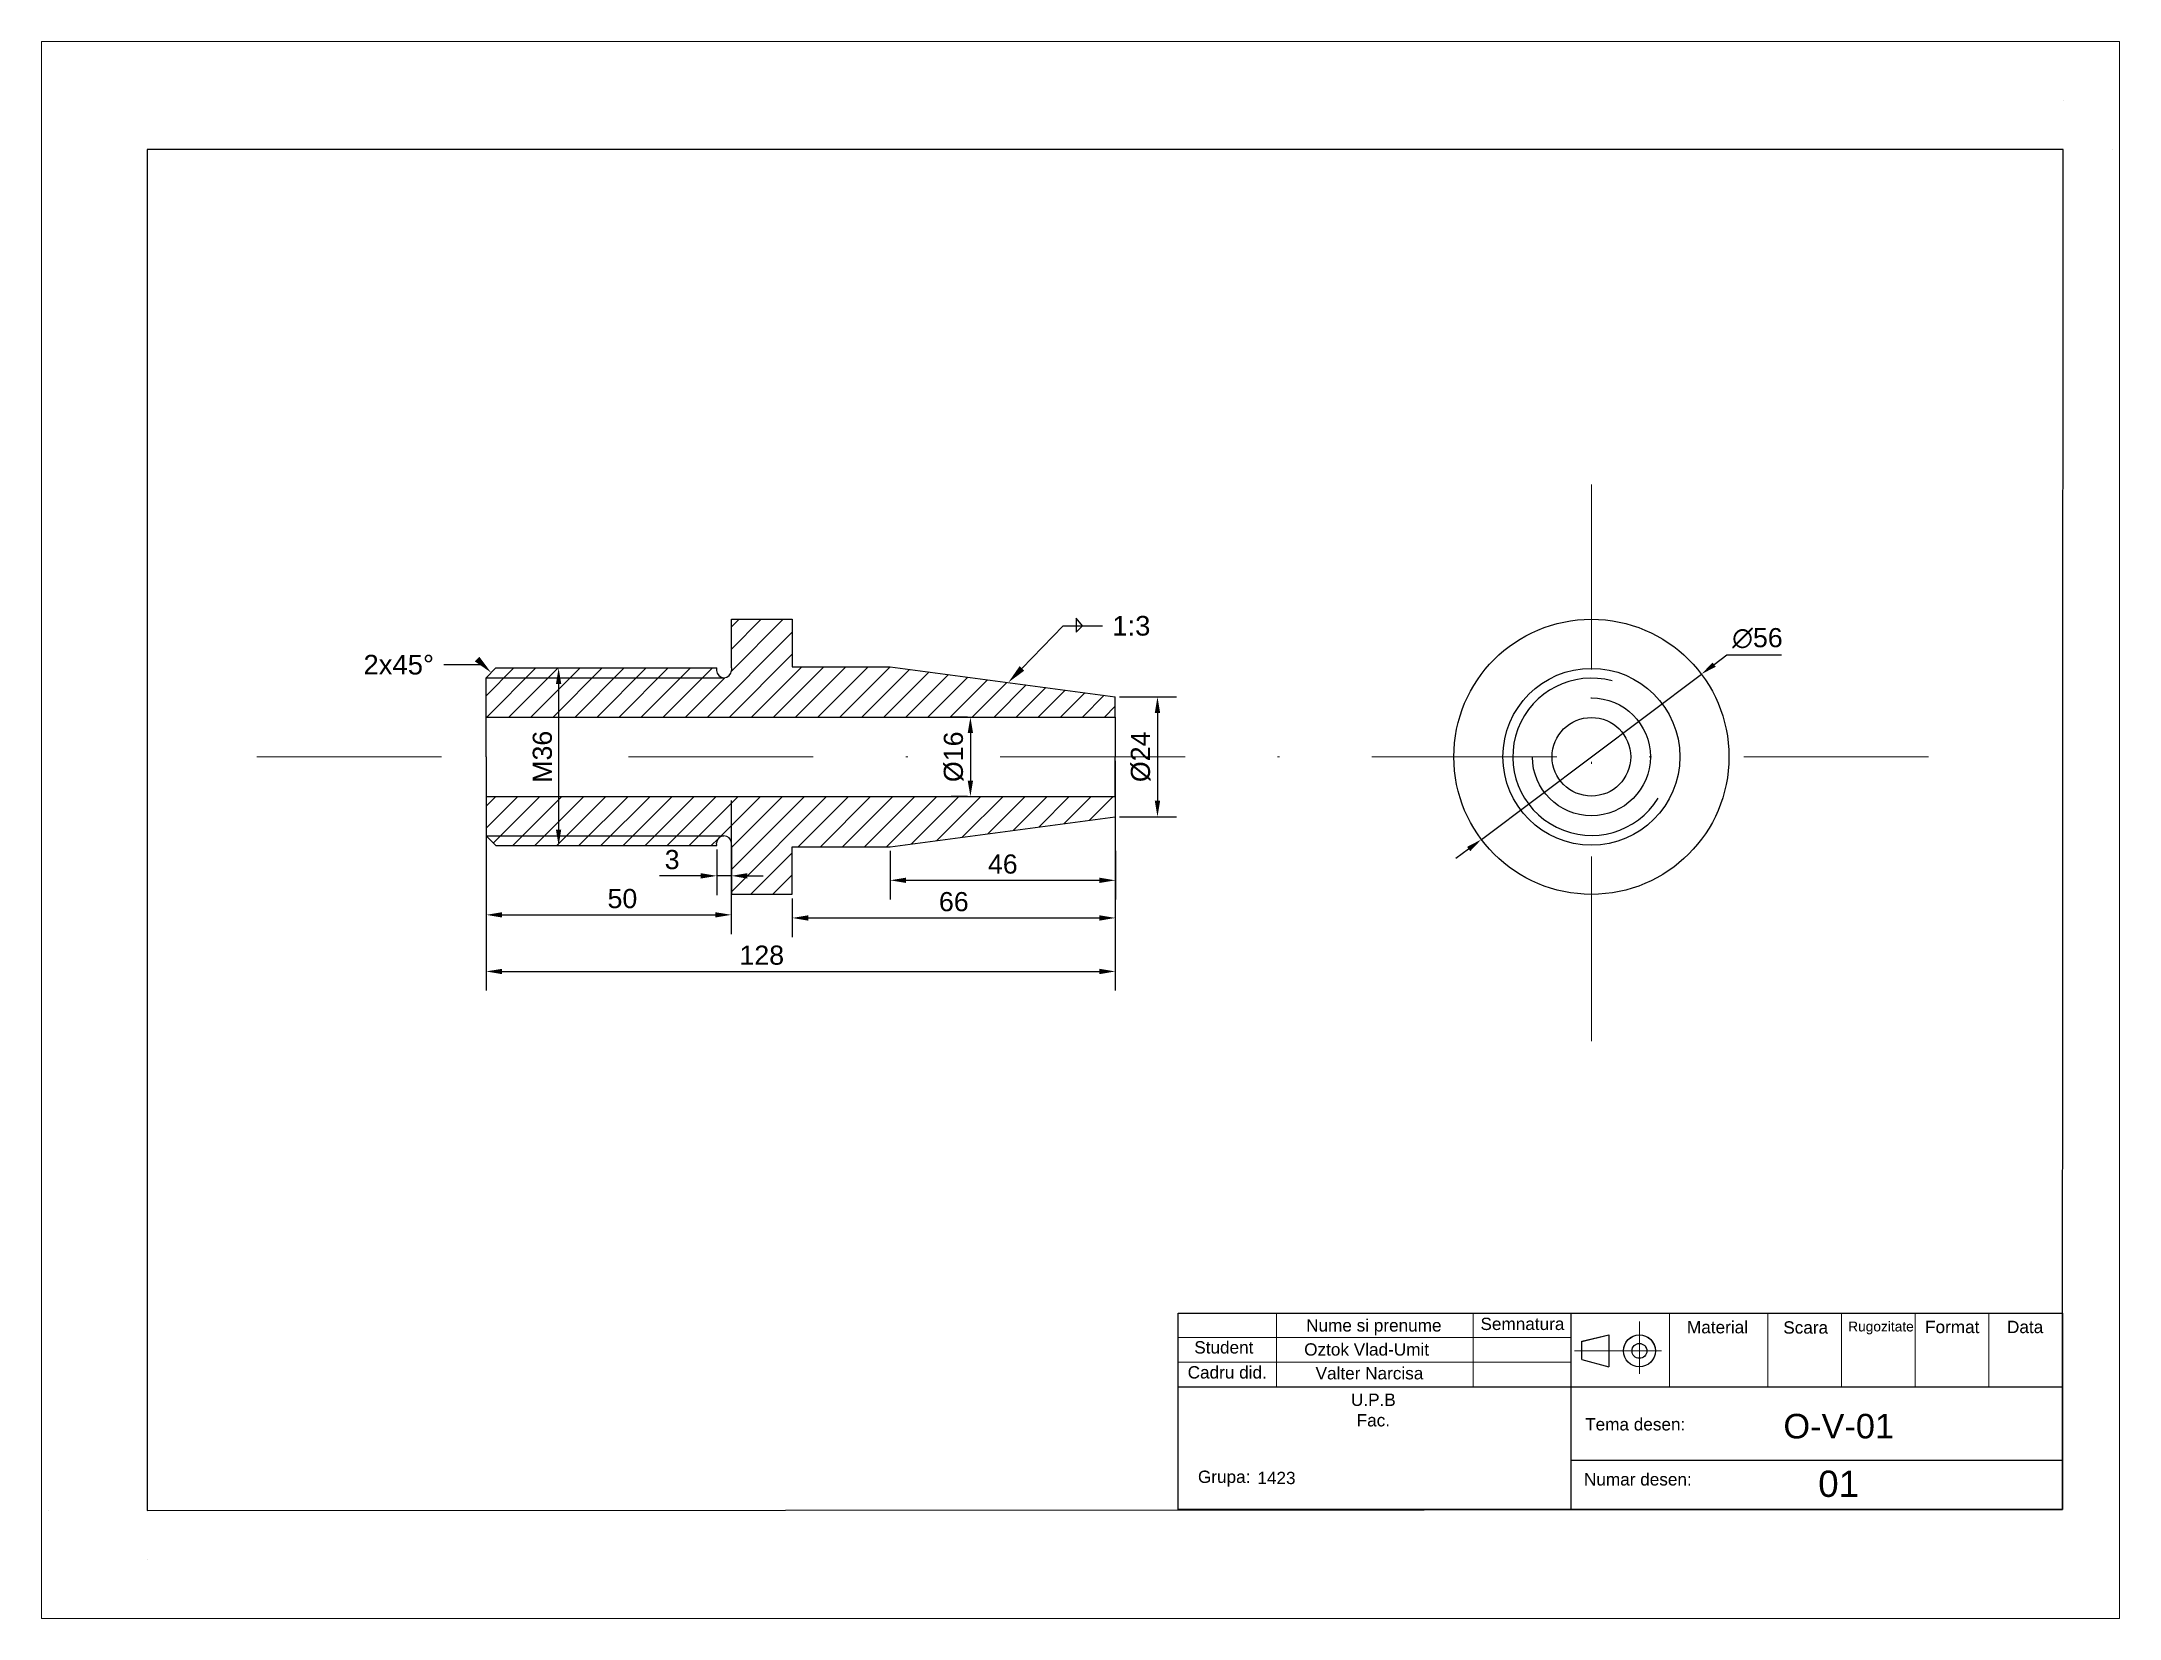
# Paper-space layout 'Layout1' of a CAD drawing. Header units: millimetres. Extents: x 26 to 231, y 20 to 176.
# The model-space entities are those that its viewports show. They can reach past a viewport. Long polylines and large blocks are cut down to what shows.
import ezdxf
from ezdxf import colors
from ezdxf.entities.mleader import LeaderData, LeaderLine
from ezdxf.math import Vec2, Vec3

# ---------------------------------------------------------------- set-up
doc = ezdxf.new("R2010")
doc.units = ezdxf.units.MM
doc.header["$LTSCALE"] = 0.7
for name, pattern in [('DASHDOT', [25.4, 12.7, -6.35, 0, -6.35]), ('DASHDOT2', [12.7, 6.35, -3.175, 0, -3.175]), ('DASHED', [19.05, 12.7, -6.35])]:
    doc.linetypes.add(name, pattern=pattern)
doc.layers.get('0').update_dxf_attribs({"color": 6, "lineweight": 5})
for name, color, linetype, lineweight in [('AXE', 1, 'DASHDOT', 5), ('Chenar', 250, 'Continuous', 30), ('cote', 250, 'DASHDOT', 15), ('hasuri', 250, 'Continuous', 15), ('indicator', 250, 'Continuous', 30), ('Muchii Acoperote', 250, 'DASHED', 30), ('Muchii Groase', 250, 'Continuous', 30)]:
    doc.layers.add(name, color=color, linetype=linetype, lineweight=lineweight)
doc.layers.add('muchii subtiri', color=250, linetype='Continuous')
doc.styles.get("Standard").update_dxf_attribs({"font": 'arial.ttf'})
doc.dimstyles.new('a3', dxfattribs={"dimscale": 1.3, "dimtxt": 3, "dimasz": 2.5, "dimexe": 3, "dimexo": 0.625, "dimgap": 1, "dimtad": 1, "dimtoh": 1, "dimdec": 0, "dimtxsty": 'Standard', "dimcen": 2.5, "dimadec": 0, "dimazin": 0, "dimtfac": 1, "dimtdec": 0, "dimtmove": 0, "dimatfit": 0, "dimfxl": 1, "dimarcsym": 0})

# ---------------------------------------------------------------- blocks, each defined once
blk = doc.blocks.new('*D21')
at = {"layer": 'cote', "color": 0, "linetype": 'Continuous', "lineweight": -2, "transparency": 16777216}
for p, q in [((101.74, 181.48), (107.66, 181.48)), ((103.76, 178.23), (103.76, 148.57)), ((101.74, 145.32), (107.66, 145.32))]:
    blk.add_line(p, q, dxfattribs=at)
at = {"layer": 'cote', "color": 0, "linetype": 'Continuous', "transparency": 16777216}
for points in [[(103.22, 178.23), (104.3, 178.23), (103.76, 181.48)], [(103.22, 148.57), (104.3, 148.57), (103.76, 145.32)]]:
    blk.add_solid(points, dxfattribs=at)
at = {"layer": 'Defpoints', "color": 0, "linetype": 'Continuous', "transparency": 16777216}
for p in [(100.93, 181.48), (100.93, 145.32), (103.76, 145.32)]:
    blk.add_point(p, dxfattribs=at)
at = {"layer": 'cote', "color": 0, "linetype": 'Continuous', "transparency": 16777216, "insert": (100.47, 163.4), "char_height": 3.9, "attachment_point": 5, "rotation": 90}
blk.add_mtext('M36', dxfattribs=at)
blk = doc.blocks.new('*D22')
at = {"layer": 'cote', "color": 0, "linetype": 'Continuous', "lineweight": -2, "transparency": 16777216}
for p, q in [((187.03, 171.48), (183.69, 171.48)), ((187.59, 168.23), (187.59, 158.57)), ((187.03, 155.32), (183.69, 155.32))]:
    blk.add_line(p, q, dxfattribs=at)
at = {"layer": 'cote', "color": 0, "linetype": 'Continuous', "transparency": 16777216}
for points in [[(187.04, 168.23), (188.13, 168.23), (187.59, 171.48)], [(187.04, 158.57), (188.13, 158.57), (187.59, 155.32)]]:
    blk.add_solid(points, dxfattribs=at)
at = {"layer": 'Defpoints', "color": 0, "linetype": 'Continuous', "transparency": 16777216}
for p in [(187.84, 171.48), (187.59, 155.32), (187.84, 155.32)]:
    blk.add_point(p, dxfattribs=at)
at = {"layer": 'cote', "color": 0, "linetype": 'Continuous', "transparency": 16777216, "insert": (184.19, 163.4), "char_height": 3.9, "attachment_point": 5, "rotation": 90}
blk.add_mtext('%%c16', dxfattribs=at)
blk = doc.blocks.new('*D23')
at = {"layer": 'cote', "color": 0, "linetype": 'Continuous', "lineweight": -2, "transparency": 16777216}
for p, q in [((217.91, 175.58), (229.57, 175.58)), ((225.67, 172.33), (225.67, 154.44)), ((217.91, 151.19), (229.57, 151.19))]:
    blk.add_line(p, q, dxfattribs=at)
at = {"layer": 'cote', "color": 0, "linetype": 'Continuous', "transparency": 16777216}
for points in [[(225.12, 172.33), (226.21, 172.33), (225.67, 175.58)], [(225.12, 154.44), (226.21, 154.44), (225.67, 151.19)]]:
    blk.add_solid(points, dxfattribs=at)
at = {"layer": 'Defpoints', "color": 0, "linetype": 'Continuous', "transparency": 16777216}
for p in [(217.09, 175.58), (217.09, 151.19), (225.67, 151.19)]:
    blk.add_point(p, dxfattribs=at)
at = {"layer": 'cote', "color": 0, "linetype": 'Continuous', "transparency": 16777216, "insert": (222.27, 163.39), "char_height": 3.9, "attachment_point": 5, "rotation": 90}
blk.add_mtext('%%c24', dxfattribs=at)
blk = doc.blocks.new('*D24')
at = {"layer": 'cote', "color": 0, "linetype": 'Continuous', "lineweight": -2, "transparency": 16777216}
for p, q in [((89, 154.5), (89, 127.33)), ((138.92, 154.5), (138.92, 127.33)), ((92.25, 131.23), (135.67, 131.23))]:
    blk.add_line(p, q, dxfattribs=at)
at = {"layer": 'cote', "color": 0, "linetype": 'Continuous', "transparency": 16777216}
for points in [[(92.25, 131.77), (92.25, 130.69), (89, 131.23)], [(135.67, 131.77), (135.67, 130.69), (138.92, 131.23)]]:
    blk.add_solid(points, dxfattribs=at)
at = {"layer": 'Defpoints', "color": 0, "linetype": 'Continuous', "transparency": 16777216}
for p in [(89, 155.32), (138.92, 155.32), (138.92, 131.23)]:
    blk.add_point(p, dxfattribs=at)
at = {"layer": 'cote', "color": 0, "linetype": 'Continuous', "transparency": 16777216, "insert": (116.75, 134.52), "char_height": 3.9, "attachment_point": 5}
blk.add_mtext('50', dxfattribs=at)
blk = doc.blocks.new('*D25')
at = {"layer": 'cote', "color": 0, "linetype": 'Continuous', "lineweight": -2, "transparency": 16777216}
for p, q in [((135.95, 144.51), (135.95, 135.27)), ((138.92, 144.51), (138.92, 135.27)), ((132.7, 139.17), (124.29, 139.17)), ((138.92, 139.17), (135.95, 139.17)), ((142.17, 139.17), (145.42, 139.17))]:
    blk.add_line(p, q, dxfattribs=at)
at = {"layer": 'cote', "color": 0, "linetype": 'Continuous', "transparency": 16777216}
for points in [[(132.7, 139.71), (132.7, 138.62), (135.95, 139.17)], [(142.17, 139.71), (142.17, 138.62), (138.92, 139.17)]]:
    blk.add_solid(points, dxfattribs=at)
at = {"layer": 'Defpoints', "color": 0, "linetype": 'Continuous', "transparency": 16777216}
for p in [(135.95, 145.32), (138.92, 145.32), (138.92, 139.17)]:
    blk.add_point(p, dxfattribs=at)
at = {"layer": 'cote', "color": 0, "linetype": 'Continuous', "transparency": 16777216, "insert": (126.87, 142.46), "char_height": 3.9, "attachment_point": 5}
blk.add_mtext('3', dxfattribs=at)
blk = doc.blocks.new('*D26')
at = {"layer": 'cote', "color": 0, "linetype": 'Continuous', "lineweight": -2, "transparency": 16777216}
for p, q in [((151.32, 134.59), (151.32, 126.7)), ((217.09, 134.59), (217.09, 126.7)), ((154.57, 130.6), (213.84, 130.6))]:
    blk.add_line(p, q, dxfattribs=at)
at = {"layer": 'cote', "color": 0, "linetype": 'Continuous', "transparency": 16777216}
for points in [[(154.57, 131.14), (154.57, 130.05), (151.32, 130.6)], [(213.84, 131.14), (213.84, 130.05), (217.09, 130.6)]]:
    blk.add_solid(points, dxfattribs=at)
at = {"layer": 'Defpoints', "color": 0, "linetype": 'Continuous', "transparency": 16777216}
for p in [(151.32, 135.41), (217.09, 135.41), (217.09, 130.6)]:
    blk.add_point(p, dxfattribs=at)
at = {"layer": 'cote', "color": 0, "linetype": 'Continuous', "transparency": 16777216, "insert": (184.21, 133.89), "char_height": 3.9, "attachment_point": 5}
blk.add_mtext('66', dxfattribs=at)
blk = doc.blocks.new('*D27')
at = {"layer": 'cote', "color": 0, "linetype": 'Continuous', "lineweight": -2, "transparency": 16777216}
for p, q in [((171.26, 144.27), (171.26, 134.36)), ((217.1, 144.27), (217.1, 134.36)), ((174.51, 138.26), (213.85, 138.26))]:
    blk.add_line(p, q, dxfattribs=at)
at = {"layer": 'cote', "color": 0, "linetype": 'Continuous', "transparency": 16777216}
for points in [[(174.51, 138.8), (174.51, 137.72), (171.26, 138.26)], [(213.85, 138.8), (213.85, 137.72), (217.1, 138.26)]]:
    blk.add_solid(points, dxfattribs=at)
at = {"layer": 'Defpoints', "color": 0, "linetype": 'Continuous', "transparency": 16777216}
for p in [(171.26, 145.08), (217.1, 145.08), (217.1, 138.26)]:
    blk.add_point(p, dxfattribs=at)
at = {"layer": 'cote', "color": 0, "linetype": 'Continuous', "transparency": 16777216, "insert": (194.18, 141.55), "char_height": 3.9, "attachment_point": 5}
blk.add_mtext('46', dxfattribs=at)
blk = doc.blocks.new('*D28')
at = {"layer": 'cote', "color": 0, "linetype": 'Continuous', "lineweight": -2, "transparency": 16777216}
for p, q in [((89, 162.59), (89, 115.81)), ((217.09, 162.59), (217.09, 115.81)), ((92.25, 119.71), (213.84, 119.71))]:
    blk.add_line(p, q, dxfattribs=at)
at = {"layer": 'cote', "color": 0, "linetype": 'Continuous', "transparency": 16777216}
for points in [[(92.25, 120.25), (92.25, 119.16), (89, 119.71)], [(213.84, 120.25), (213.84, 119.16), (217.09, 119.71)]]:
    blk.add_solid(points, dxfattribs=at)
at = {"layer": 'Defpoints', "color": 0, "linetype": 'Continuous', "transparency": 16777216}
for p in [(89, 163.4), (217.09, 163.4), (217.09, 119.71)]:
    blk.add_point(p, dxfattribs=at)
at = {"layer": 'cote', "color": 0, "linetype": 'Continuous', "transparency": 16777216, "insert": (145.12, 123), "char_height": 3.9, "attachment_point": 5}
blk.add_mtext('128', dxfattribs=at)
blk = doc.blocks.new('*D29')
at = {"layer": 'cote', "color": 0, "linetype": 'Continuous', "lineweight": -2, "transparency": 16777216}
for p, q in [((338.99, 182.17), (341.59, 184.12)), ((341.59, 184.12), (352.71, 184.12)), ((291.61, 146.58), (336.39, 180.21)), ((289.01, 144.63), (286.41, 142.68))]:
    blk.add_line(p, q, dxfattribs=at)
at = {"layer": 'cote', "color": 0, "linetype": 'Continuous', "transparency": 16777216}
for points in [[(338.66, 182.6), (339.31, 181.73), (336.39, 180.21)], [(288.69, 145.06), (289.34, 144.2), (291.61, 146.58)]]:
    blk.add_solid(points, dxfattribs=at)
at = {"layer": 'Defpoints', "color": 0, "linetype": 'Continuous', "transparency": 16777216}
for p in [(336.39, 180.21), (291.61, 146.58)]:
    blk.add_point(p, dxfattribs=at)
at = {"layer": 'cote', "color": 0, "linetype": 'Continuous', "transparency": 16777216, "insert": (347.8, 187.52), "char_height": 3.9, "attachment_point": 5}
blk.add_mtext('∅56', dxfattribs=at)

msp = doc.modelspace()

# ---------------------------------------------------------------- hatches: boundary and pattern name
at = {"layer": 'hasuri', "linetype": 'Continuous'}
h = msp.add_hatch(dxfattribs=at)
h.set_pattern_fill('ANSI31', color=256)
h.set_pattern_definition([(45, (-370.9127, -68.5694), (-2.245064, 2.245064), [])])
h.paths.add_polyline_path([(171.26, 181.72), (151.32, 181.72), (151.32, 191.39), (138.93, 191.39), (138.93, 181.48), (138.93, 180.98, -0.414214), (137.43, 179.48), (89, 179.48), (89, 171.48), (217.09, 171.48), (217.09, 175.61)])
h.paths.add_polyline_path([(135.93, 180.98), (135.93, 181.48), (91, 181.48), (89, 179.48), (137.43, 179.48, -0.414214)])
h.paths.add_polyline_path([(217.09, 155.32), (89, 155.32), (89, 147.32), (137.43, 147.32, -0.414214), (138.93, 145.82), (138.93, 145.32), (138.93, 135.41), (151.32, 135.41), (151.32, 145.08), (171.26, 145.08), (217.09, 151.19)])
h.paths.add_polyline_path([(137.43, 147.32), (89, 147.32), (91, 145.32), (135.95, 145.32), (135.93, 145.73, -0.431681)])

# ---------------------------------------------------------------- linework, layer by layer
at = {"layer": 'AXE'}
for p, q in [((314, 218.8), (314, 97.48)), ((42.31, 163.4), (383.71, 163.4))]:
    msp.add_line(p, q, dxfattribs=at)
at = {"layer": 'Chenar', "linetype": 'Continuous'}
for p, q in [((410, 297), (410, 297)), ((20, 287), (20, 10.01)), ((410, 287), (20, 287)), ((409.91, 10.18), (410, 287)), ((420, 287), (420, 287)), ((89, 163.4), (89, 179.48)), ((89, 163.4), (89, 147.32)), ((409.91, 50.18), (409.91, 10.18)), ((409.91, 49.83), (409.91, 10.18)), ((0, 10), (0, 10)), ((20, 10.01), (409.91, 10.18)), ((409.91, 10.18), (229.91, 10.18)), ((20, 0.01), (20, 0))]:
    msp.add_line(p, q, dxfattribs=at)
at = {"layer": 'indicator', "linetype": 'Continuous'}
for p, q in [((229.91, 10.19), (229.91, 50.19)), ((229.91, 50.19), (409.91, 50.19)), ((229.91, 10.19), (229.91, 50.19)), ((229.91, 50.19), (409.91, 50.19)), ((229.91, 10.18), (229.91, 50.18)), ((229.91, 50.18), (409.91, 50.18)), ((309.91, 10.19), (309.91, 50.19)), ((309.91, 10.19), (309.91, 50.19)), ((309.91, 10.18), (309.91, 50.18)), ((409.91, 50.19), (409.91, 10.19)), ((409.91, 50.19), (409.91, 10.19)), ((409.91, 50.18), (409.91, 10.18)), ((409.91, 50.18), (409.91, 10.18)), ((312.07, 44.42), (317.56, 45.72)), ((312.07, 40.73), (312.07, 44.42)), ((312.08, 44.44), (317.56, 45.73)), ((312.08, 44.44), (317.56, 45.73)), ((312.08, 40.75), (312.08, 44.44)), ((312.08, 40.75), (312.08, 44.44)), ((317.56, 45.73), (317.56, 39.25)), ((317.56, 45.73), (317.56, 39.25)), ((317.56, 45.72), (317.56, 39.24)), ((312.07, 40.73), (317.56, 39.24)), ((312.08, 40.75), (317.56, 39.25)), ((312.08, 40.75), (317.56, 39.25)), ((229.91, 35.19), (409.91, 35.19)), ((229.91, 35.19), (409.91, 35.19)), ((229.91, 35.18), (409.91, 35.18)), ((409.91, 20.19), (309.91, 20.19)), ((409.91, 20.19), (309.91, 20.19)), ((409.91, 20.18), (309.91, 20.18)), ((409.91, 10.19), (229.91, 10.19)), ((409.91, 10.19), (229.91, 10.19)), ((409.91, 10.18), (229.91, 10.18))]:
    msp.add_line(p, q, dxfattribs=at)
at = {"layer": 'indicator', "linetype": 'Continuous', "lineweight": 20}
for p, q in [((249.91, 35.19), (249.91, 50.19)), ((249.91, 35.19), (249.91, 50.19)), ((249.91, 35.18), (249.91, 50.18)), ((289.91, 35.19), (289.91, 50.19)), ((289.91, 35.19), (289.91, 50.19)), ((289.91, 35.18), (289.91, 50.18)), ((329.91, 35.19), (329.91, 50.19)), ((329.91, 35.19), (329.91, 50.19)), ((329.91, 35.18), (329.91, 50.18)), ((349.91, 35.19), (349.91, 50.19)), ((349.91, 35.19), (349.91, 50.19)), ((349.91, 35.18), (349.91, 50.18)), ((364.91, 35.19), (364.91, 50.19)), ((364.91, 35.19), (364.91, 50.19)), ((364.91, 35.18), (364.91, 50.18)), ((379.91, 35.19), (379.91, 50.19)), ((379.91, 35.19), (379.91, 50.19)), ((379.91, 35.18), (379.91, 50.18)), ((394.91, 35.19), (394.91, 50.19)), ((394.91, 35.19), (394.91, 50.19)), ((394.91, 35.18), (394.91, 50.18)), ((229.91, 45.19), (309.91, 45.19)), ((229.91, 45.19), (309.91, 45.19)), ((229.91, 45.18), (309.91, 45.18)), ((229.91, 40.19), (309.91, 40.19)), ((229.91, 40.19), (309.91, 40.19)), ((229.91, 40.18), (309.91, 40.18))]:
    msp.add_line(p, q, dxfattribs=at)
at = {"layer": 'indicator', "color": 1, "linetype": 'DASHDOT2', "lineweight": 5}
for p, q in [((323.78, 37.85), (323.78, 48.47)), ((323.78, 37.85), (323.78, 48.47)), ((323.78, 37.84), (323.78, 48.45)), ((310.54, 42.49), (328.27, 42.49)), ((310.54, 42.49), (328.27, 42.49)), ((310.54, 42.48), (328.27, 42.48))]:
    msp.add_line(p, q, dxfattribs=at)
at = {"layer": 'indicator', "linetype": 'Continuous'}
for centre, radius in [((323.78, 42.49), 3.24), ((323.78, 42.49), 3.24), ((323.78, 42.48), 3.24), ((323.78, 42.49), 1.51), ((323.78, 42.49), 1.51), ((323.78, 42.48), 1.51)]:
    msp.add_circle(centre, radius, dxfattribs=at)
at = {"layer": 'Muchii Acoperote'}
msp.add_circle((314, 163.4), 12, dxfattribs=at)
at = {"layer": 'Muchii Groase', "linetype": 'Continuous'}
for p, q in [((138.93, 181.48), (138.93, 191.39)), ((138.93, 191.39), (151.32, 191.39)), ((151.32, 191.39), (151.32, 181.72)), ((210.41, 190.03), (209.15, 191.62)), ((209.15, 191.62), (209.15, 188.77)), ((209.15, 188.77), (210.41, 190.03)), ((89, 179.48), (91, 181.48)), ((91, 181.48), (135.95, 181.48)), ((135.93, 181.48), (135.93, 180.98)), ((138.93, 181.48), (138.93, 180.98)), ((151.32, 181.72), (171.26, 181.72)), ((171.26, 181.72), (217.09, 175.61)), ((217.09, 171.48), (217.09, 175.61)), ((89, 171.48), (217.09, 171.48)), ((217.09, 171.48), (217.09, 163.4)), ((217.09, 155.32), (217.09, 163.4)), ((89, 155.32), (217.09, 155.32)), ((217.09, 155.32), (217.09, 151.19)), ((171.26, 145.08), (217.09, 151.19)), ((89, 147.32), (91, 145.32)), ((91, 145.32), (135.95, 145.32)), ((135.95, 145.32), (135.93, 145.82)), ((138.93, 145.32), (138.93, 145.82)), ((138.93, 145.32), (138.93, 135.41)), ((151.32, 135.41), (151.32, 145.08)), ((151.32, 145.08), (171.26, 145.08)), ((138.93, 135.41), (151.32, 135.41))]:
    msp.add_line(p, q, dxfattribs=at)
for radius in [28, 18, 8]:
    msp.add_circle((314, 163.4), radius, dxfattribs=at)
for centre, start, end in [((137.43, 180.98), 180, 0), ((137.43, 145.82), 0, 180)]:
    msp.add_arc(centre, 1.5, start, end, dxfattribs=at)
at = {"layer": 'muchii subtiri', "linetype": 'Continuous'}
for p, q in [((89, 179.48), (137.43, 179.48)), ((89, 147.32), (137.43, 147.32))]:
    msp.add_line(p, q, dxfattribs=at)
msp.add_arc((314, 163.4), 16, 74.7683, 328.2563, dxfattribs=at)

# ---------------------------------------------------------------- texts
at = {"layer": 'indicator', "linetype": 'Continuous'}
for s, width, gutter_width, insert, char_height, attachment_point in [('Nume si prenume', 34.4883, 12.5, (255.93, 48.94), 2.5, 1), ('Nume si prenume', 34.4883, 12.5, (255.93, 48.94), 2.5, 1), ('Nume si prenume', 34.4883, 12.5, (255.93, 48.92), 2.5, 1), ('Semnatura', 18.4711, 12.5, (291.42, 49.24), 2.5, 1), ('Semnatura', 18.4711, 12.5, (291.42, 49.24), 2.5, 1), ('Semnatura', 18.4711, 12.5, (291.42, 49.23), 2.5, 1), ('Material', 17.5018, 12.5, (333.46, 48.55), 2.5, 1), ('Material', 17.5018, 12.5, (333.46, 48.57), 2.5, 1), ('Material', 17.5018, 12.5, (333.46, 48.57), 2.5, 1), ('Scara', 20, 12.5, (353.06, 48.49), 2.5, 1), ('Scara', 20, 12.5, (353.06, 48.51), 2.5, 1), ('Scara', 20, 12.5, (353.06, 48.51), 2.5, 1), ('Rugozitate', 12.5661, 12.5, (366.27, 48.46), 2, 1), ('Rugozitate', 12.5661, 12.5, (366.27, 48.46), 2, 1), ('Rugozitate', 12.5661, 12.5, (366.27, 48.44), 2, 1), ('Format', 12.8186, 12.5, (381.92, 48.62), 2.5, 1), ('Format', 12.8186, 12.5, (381.92, 48.62), 2.5, 1), ('Format', 12.8186, 12.5, (381.92, 48.6), 2.5, 1), ('Data', 11.1262, 12.5, (398.6, 48.6), 2.5, 1), ('Data', 11.1262, 12.5, (398.6, 48.62), 2.5, 1), ('Data', 11.1262, 12.5, (398.6, 48.62), 2.5, 1), ('Oztok Vlad-Umit', 35.964, 12.5, (255.53, 44.03), 2.5, 1), ('Cadru did.', 17.5446, 12.5, (231.81, 39.38), 2.5, 1), ('Cadru did.', 17.5446, 12.5, (231.81, 39.38), 2.5, 1), ('Cadru did.', 17.5446, 12.5, (231.81, 39.36), 2.5, 1), ('\\pxqc;Valter Narcisa', 33.9059, 12.5, (251.87, 39.18), 2.5, 1), ('\\pxqc;U.P.B\\PFac.', 23.2509, 12.5, (257.99, 27.09), 2.5, 7), ('\\pxqc;U.P.B\\PFac.', 23.2509, 12.5, (257.99, 27.09), 2.5, 7), ('\\pxqc;U.P.B\\PFac.', 23.2509, 12.5, (257.99, 27.07), 2.5, 7), ('\\pxqc;O-V-01', 103.229, 25, (312.73, 29.67), 5, 1), ('Tema desen:', 29.544, 12.5, (312.73, 28.81), 2.5, 1), ('Tema desen:', 29.544, 12.5, (312.73, 28.81), 2.5, 1), ('Tema desen:', 29.544, 12.5, (312.73, 28.79), 2.5, 1), ('Grupa:', 15.0818, 12.5, (233.91, 18.11), 2.5, 1), ('Grupa:', 15.0818, 12.5, (233.91, 18.12), 2.5, 1), ('Grupa:', 15.0818, 12.5, (233.91, 18.12), 2.5, 1), ('1423', 18.4052, 12.5, (246.01, 17.87), 2.5, 1), ('Numar desen:', 33.3018, 12.5, (312.49, 17.6), 2.5, 1), ('Numar desen:', 33.3018, 12.5, (312.49, 17.6), 2.5, 1), ('Numar desen:', 33.3018, 12.5, (312.49, 17.58), 2.5, 1), ('\\pxqc;01', 260.8496, 26.78, (233.91, 18.12), 5.357, 1)]:
    msp.add_mtext_dynamic_manual_height_columns(s, width=width, gutter_width=gutter_width, heights=[0], dxfattribs=dict(at, insert=insert, char_height=char_height, attachment_point=attachment_point))
at = {"layer": 'indicator', "linetype": 'Continuous', "char_height": 2.5, "attachment_point": 2}
for insert in [(239.18, 44.46), (239.18, 44.46), (239.18, 44.45)]:
    msp.add_mtext('Student', dxfattribs=dict(at, insert=insert))

# ---------------------------------------------------------------- dimensions: what is measured, and where the dimension line sits
at = {"layer": 'cote', "linetype": 'Continuous'}
dim = msp.add_diameter_dim_2p(p1=(291.61, 146.58), p2=(336.39, 180.21), dimstyle='a3', dxfattribs=at)
dim.commit()
dim.dimension.update_dxf_attribs({"geometry": '*D29', "text_midpoint": (347.8, 184.12), "dimtype": 163})
for base, p1, p2, text, picture, middle in [((103.76, 145.32), (100.93, 181.48), (100.93, 145.32), 'M36', '*D21', (100.47, 163.4)), ((225.67, 151.19), (217.09, 175.58), (217.09, 151.19), '%%c<>', '*D23', (222.27, 163.39)), ((187.59, 155.32), (187.84, 171.48), (187.84, 155.32), '%%c<>', '*D22', (184.19, 163.4))]:
    dim = msp.add_linear_dim(base=base, p1=p1, p2=p2, angle=90, text=text, dimstyle='a3', dxfattribs=at)
    dim.commit()
    dim.dimension.update_dxf_attribs({"geometry": picture, "text_midpoint": middle})
for base, p1, p2, picture, middle in [((217.09, 119.71), (89, 163.4), (217.09, 163.4), '*D28', (145.12, 119.71)), ((138.92, 131.23), (89, 155.32), (138.92, 155.32), '*D24', (116.75, 131.23)), ((138.92, 139.17), (135.95, 145.32), (138.92, 145.32), '*D25', (126.87, 139.17)), ((217.09, 130.6), (151.32, 135.41), (217.09, 135.41), '*D26', (184.21, 130.6))]:
    dim = msp.add_linear_dim(base=base, p1=p1, p2=p2, dimstyle='a3', dxfattribs=at)
    dim.commit()
    dim.dimension.update_dxf_attribs({"geometry": picture, "text_midpoint": middle, "dimtype": 160})
dim = msp.add_linear_dim(base=(217.1, 138.26), p1=(171.26, 145.08), p2=(217.1, 145.08), dimstyle='a3', dxfattribs=at)
dim.commit()
dim.dimension.update_dxf_attribs({"geometry": '*D27', "text_midpoint": (194.18, 141.55)})

# ---------------------------------------------------------------- leaders
ml = msp.add_multileader_mtext('Standard', dxfattribs=at)
ml.set_content('1:3', color=256)
ml.set_leader_properties()
ml.build(insert=Vec2(0, 0))
ctx = ml.context
ctx.base_point, ctx.plane_origin = Vec3(214.46, 190.04), Vec3(195.29, 178.51)
notes = []
notes.append((ctx, [(0, (1, 1, 0), (206.46, 190.04), (1, 0), 8, [(0, [(195.29, 178.51)], 0, [])])]))
ctx.mtext.insert, ctx.mtext.flow_direction = Vec3(216.46, 192.07), 5
ml = msp.add_multileader_mtext('Standard', dxfattribs=at)
ml.set_content('2x45%%D', color=256)
ml.set_leader_properties()
ml.build(insert=Vec2(0, 0))
ctx = ml.context
ctx.base_point, ctx.plane_origin = Vec3(62.58, 182.11), Vec3(90.04, 180.52)
ctx.text_align_type = 2
notes.append((ctx, [(0, (1, 1, 0), (88.39, 182.11), (-1, 0), 8, [(0, [(90.04, 180.52)], 0, [])])]))
ctx.mtext.insert, ctx.mtext.alignment, ctx.mtext.flow_direction = Vec3(78.39, 184.15), 3, 5
for ctx, leaders in notes:
    for number, flags, end, landing, length, lines in leaders:
        leader = LeaderData()
        leader.index, (leader.has_last_leader_line, leader.has_dogleg_vector, leader.attachment_direction) = number, flags
        leader.last_leader_point, leader.dogleg_vector, leader.dogleg_length = Vec3(end), Vec3(landing), length
        for number, points, colour, breaks in lines:
            line = LeaderLine()
            line.index, line.vertices, line.color, line.breaks = number, Vec3.list(points), colors.encode_raw_color(colour), breaks
            leader.lines.append(line)
        ctx.leaders.append(leader)

psp = doc.layouts.get("Layout1")

# ---------------------------------------------------------------- viewports
at = {"layer": '0'}
psp.add_viewport(center=(128.5, 97.5), size=(205.6, 156), view_center_point=(210, 148.5), view_height=320.9372, dxfattribs=at)

doc.saveas('drawing.dxf')
